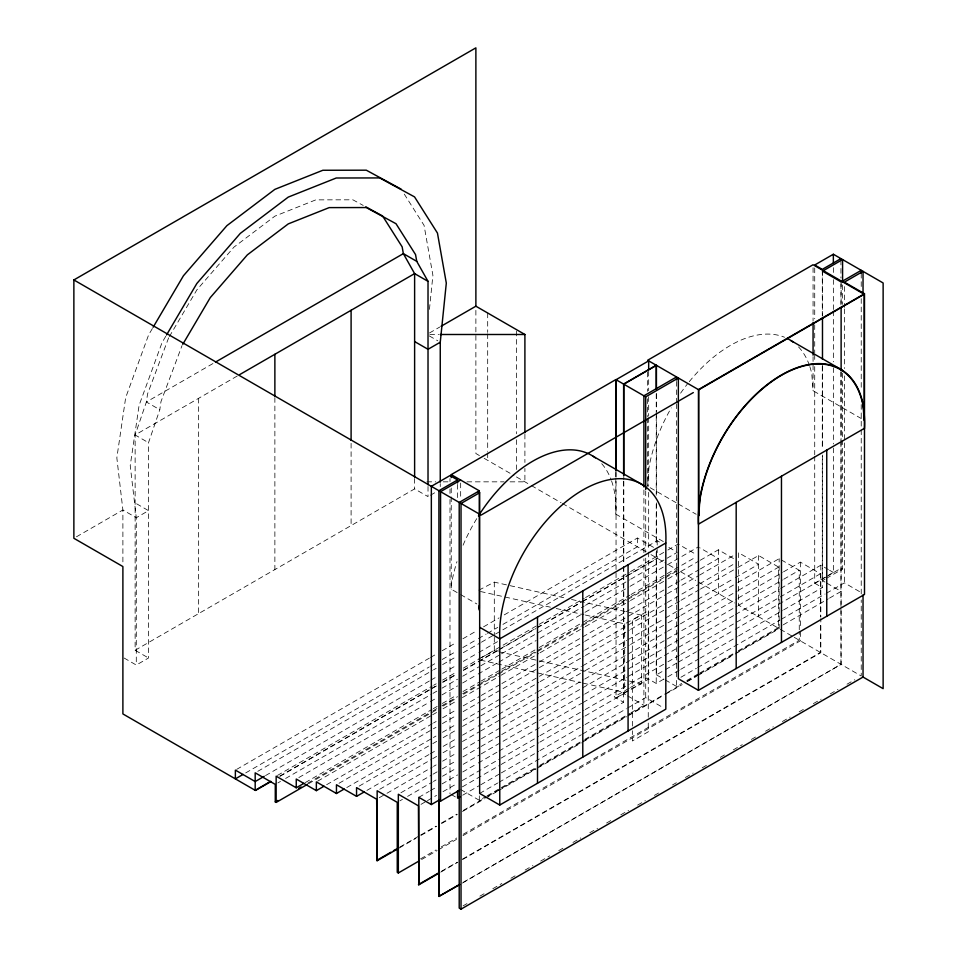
<?xml version="1.0" encoding="UTF-8"?>
<svg xmlns="http://www.w3.org/2000/svg" width="957" height="957" viewBox="0 0 957 957"><rect width="100%" height="100%" fill="white"/><g stroke="black" fill="none" stroke-linecap="round" stroke-linejoin="round"><path stroke-width="0.72" stroke-dasharray="4.79 3.59" d="M457.135 592.574L451.237 589.177L451.668 583.148A117.567 67.875 -60 0 1 456.979 561.615M429.43 309.362L432.911 275.365L424.059 225.35L404.297 194.139M124.111 658.021L136.289 665.055L148.526 657.997L148.526 442.708L159.795 409.716L160.991 401.581L182.033 345.585M152.39 328.514L148.598 334.95L125.678 397.61L116.838 457.853L122.891 509.985L122.891 563.613M165.788 336.254L162.008 342.69L139.088 405.349L130.236 465.592L136.289 517.725L136.289 665.055M168.623 337.857L147.581 393.841L146.385 401.988L135.128 434.968L135.128 650.258L148.526 657.997M169.365 336.589L196.855 289.887L233.939 247.145L274.874 216.162L315.81 199.869L352.882 199.81L363.217 205.432M212.933 363.564L146.385 401.988L159.795 409.716M237.228 376.029L135.128 434.968L148.526 442.708M76.44 536.805L122.891 509.985L136.289 517.725L148.526 510.655L135.128 502.927M429.43 333.012L439.753 327.043M135.128 650.258L414.62 488.895L428.018 496.635L428.018 486.216M430.471 495.224L436.583 491.683M236.666 769.38L429.274 658.177M430.566 657.435L437.026 653.703M442.194 650.724L456.417 642.506M462.877 638.774L477.1 630.567M483.56 626.835L499.075 617.887M504.243 614.896L637.386 538.025L654.72 548.038M245.71 772.897L429.274 666.933M430.566 666.18L437.026 662.447M442.194 659.469L456.417 651.25M462.877 647.518L477.1 639.312M478.392 638.57L486.144 634.096M487.436 633.343L497.784 627.373M502.951 624.383L637.386 546.77L637.386 538.025M257.768 771.33L432.277 670.57M433.569 669.828L436.153 668.333M442.613 664.601L456.836 656.394M463.296 652.662L480.103 642.96M481.395 642.219L494.326 634.754M495.618 634.001L657.196 540.717L660.964 542.894M265.52 775.589L429.693 680.81M430.985 680.068L436.153 677.077M442.613 673.345L456.836 665.139M463.296 661.407L477.519 653.2M478.811 652.459L498.202 641.262M277.446 775.433L432.301 686.025M433.593 685.284L436.177 683.8M442.624 680.068L456.824 671.874M463.272 668.153L480.055 658.464M481.335 657.722L537.954 625.029M539.246 624.287L584.26 598.292M585.552 597.551L629.287 572.298M630.567 571.556L666.586 550.765M667.878 550.024L678.166 544.078L695.751 554.235M279.743 776.127L429.693 689.554M430.985 688.813L436.153 685.822M442.613 682.09L456.836 673.884M463.296 670.151L477.519 661.945M478.811 661.203L535.681 628.366M536.973 627.613L580.923 602.24M582.227 601.498L657.196 558.206L657.196 549.462M280.03 776.294L436.44 686.002M442.912 682.269L457.123 674.051M463.595 670.319L497.197 650.916M498.489 650.174L535.98 628.534M537.272 627.78L581.222 602.408M582.514 601.666L626.464 576.293M627.756 575.54L657.483 558.374M277.865 782.934L280.449 781.438M285.629 778.448L431.691 694.124M432.983 693.37L436.859 691.133M442.038 688.155L457.542 679.195M462.721 676.204L479.517 666.503M480.809 665.761L500.2 654.564M501.492 653.822L584.225 606.056M585.517 605.314L629.467 579.93M630.759 579.188L677.293 552.321L667.244 546.519M298.835 777.551L429.131 702.33M430.423 701.577L436.87 697.856M442.026 694.878L457.506 685.942M462.662 682.963L476.861 674.769M478.153 674.027L497.496 662.854M498.788 662.112L536.195 640.508M540.059 638.283L583.794 613.03M585.074 612.289L628.809 587.036M630.101 586.294L666.108 565.503M667.4 564.762L698.275 546.937M305.307 782.563L431.978 709.424M433.282 708.682L437.158 706.433M442.325 703.455L456.549 695.249M463.009 691.516L479.816 681.815M481.108 681.061L500.499 669.864M501.791 669.122L537.978 648.224M539.269 647.482L629.754 595.242M631.046 594.488L665.952 574.344M667.244 573.602L695.679 557.177M307.604 783.257L431.691 711.613M432.983 710.86L436.859 708.623M442.038 705.644L457.542 696.684M462.721 693.705L479.517 684.004M480.809 683.25L500.2 672.053M501.492 671.312L584.225 623.545M585.517 622.804L629.467 597.431M630.759 596.678L677.293 569.81L664.912 562.668M308.477 783.759L436.44 709.879M442.912 706.146L457.123 697.94M463.595 694.208L497.197 674.805M498.489 674.051L535.98 652.411M537.272 651.669L581.222 626.297M582.514 625.543L626.464 600.171M627.756 599.429L663.955 578.53M665.247 577.777L676.874 571.066M317.652 781.151L431.404 715.477M432.696 714.735L436.571 712.498M443.031 708.766L457.255 700.548M462.422 697.569L499.913 675.929M501.205 675.175L538.695 653.535M539.987 652.794L583.937 627.409M585.229 626.668L629.18 601.295M630.472 600.541L666.658 579.655M667.962 578.901L679.59 572.19M680.882 571.437L698.981 560.993M700.273 560.252L718.372 549.797L734.701 559.223M326.66 784.692L432.301 723.707M433.581 722.966L436.165 721.482M442.601 717.762L456.776 709.58M463.212 705.859L479.959 696.194M481.251 695.44L500.571 684.291M501.863 683.549L535.358 664.206M539.222 661.981L629.443 609.884M630.723 609.142L666.814 588.304M668.106 587.562L679.709 580.863M680.989 580.121L699.041 569.702M700.321 568.96L718.372 558.541L699.531 547.667M339.041 783.269L432.109 729.533M433.401 728.779L435.985 727.296M442.457 723.564L456.668 715.358M463.14 711.625L479.935 701.924M481.239 701.17L538.109 668.333M539.401 667.591L583.351 642.219M584.643 641.465L666.084 594.453M667.376 593.699L698.395 575.791M699.687 575.049L734.593 554.893M346.793 787.539L432.109 738.278M433.401 737.536L435.985 736.041M442.457 732.308L456.668 724.102M463.14 720.37L479.935 710.668M481.239 709.915L538.109 677.077M539.401 676.336L583.351 650.963M584.643 650.21L666.084 603.197M667.376 602.455L698.395 584.536M699.687 583.794L734.593 563.637M359.138 786.128L431.535 744.331M432.827 743.589L436.703 741.352M443.163 737.62L457.386 729.401M462.554 726.423L479.361 716.721M480.653 715.968L500.044 704.783M501.336 704.029L538.827 682.389M540.119 681.647L584.069 656.263M585.361 655.521L629.311 630.149M630.603 629.395L666.79 608.508M668.082 607.755L679.721 601.044M681.013 600.29L699.112 589.847M700.404 589.105L736.591 568.207M737.883 567.453L758.566 555.515L778.675 567.118L778.675 628.342L738.601 651.478M366.902 790.398L428.951 754.571M430.243 753.829L436.703 750.097M443.163 746.364L457.386 738.146M462.554 735.167L476.777 726.961M478.069 726.207L497.461 715.011M498.753 714.269L536.231 692.629M537.523 691.875L581.473 666.503M582.765 665.761L626.715 640.389M628.019 639.635L664.206 618.748M665.498 617.995L677.137 611.284M678.429 610.53L696.529 600.087M697.82 599.333L734.007 578.447M735.299 577.693L758.566 564.259L738.469 552.656L738.469 605.135L792.982 636.608M379.738 789.274L431.44 759.415M432.731 758.674L436.607 756.425M443.079 752.704L457.29 744.486M462.47 741.508L479.266 731.806M480.558 731.052L499.949 719.867M501.241 719.114L538.731 697.474M540.023 696.732L583.973 671.347M585.265 670.606L629.216 645.233M630.507 644.48L666.706 623.593M667.998 622.84L679.626 616.129M680.917 615.375L699.017 604.932M700.309 604.19L736.507 583.292M737.799 582.538L779.165 558.661L799.262 570.264L799.262 629.814M379.247 797.731L385.707 793.999M386.999 793.257L432.241 767.131M433.533 766.39L436.117 764.894M442.589 761.162L456.8 752.956M463.26 749.223L480.067 739.522M481.359 738.768L538.241 705.931M539.533 705.189L583.483 679.817M584.775 679.063L666.216 632.051M667.508 631.309L679.135 624.586M680.427 623.844L698.526 613.389M699.818 612.647L737.309 591.007M738.601 590.254L778.675 567.118M400.923 792.755L431.942 774.847M433.234 774.093L437.122 771.856M442.29 768.878L456.501 760.659M462.973 756.927L479.768 747.226M481.072 746.484L500.451 735.287M501.743 734.545L537.942 713.647M539.234 712.905L629.718 660.653M631.01 659.911L665.916 639.766M667.208 639.013L698.227 621.105M699.519 620.363L737.01 598.711M738.302 597.969L782.252 572.597M783.544 571.843L800.351 562.142L820.448 573.745L820.448 616.822M399.835 800.877L402.418 799.382M407.598 796.391L432.157 782.216M433.449 781.474L436.033 779.979M442.493 776.247L456.716 768.04M463.176 764.308L479.983 754.606M481.275 753.853L538.145 721.016M539.449 720.274L583.387 694.902M584.691 694.148L666.12 647.135M667.412 646.394L679.051 639.671M680.343 638.929L698.443 628.474M699.734 627.732L737.213 606.092M738.505 605.338L782.455 579.966M783.759 579.224L799.262 570.264M418.819 797.325L429.167 791.355M430.459 790.614L436.918 786.881M442.086 783.891L457.602 774.943M462.769 771.952L476.993 763.746M478.285 762.992L497.676 751.807M498.968 751.054L581.689 703.287M582.992 702.546L626.943 677.173M628.235 676.42L677.353 648.068M678.645 647.315L734.222 615.231M735.514 614.478L779.465 589.105M780.756 588.364L820.831 565.228L828.355 569.571M421.02 804.359L426.188 801.368M427.492 800.626L436.536 795.399M442.995 791.666L457.219 783.46M462.387 780.481L499.877 758.829M501.169 758.088L538.659 736.447M539.951 735.694L583.902 710.321M585.194 709.58L629.144 684.207M630.436 683.454L666.622 662.567M667.914 661.813L679.554 655.102M680.846 654.349L698.945 643.905M700.237 643.152L820.448 573.745M629.263 688.179L614.203 696.863L623.617 702.294L623.617 566.412M630.519 687.449L646.836 678.034L656.239 683.465L666.539 677.52M814.718 456.238L814.718 583.22L833.356 572.453L833.356 445.472M462.363 786.869L499.817 765.253M501.109 764.499L538.564 742.871M539.856 742.13L583.77 716.781M585.05 716.027L623.808 693.658L626.321 695.117M656.43 550.742L656.43 674.829L664.182 670.355M665.474 669.601L677.089 662.89M678.381 662.148L696.469 651.705M697.761 650.963L733.923 630.089M735.215 629.335L825.628 577.143M826.92 576.401L841.119 568.195L842.579 569.032L842.579 440.459M822.482 455.053L822.482 580.636L824.994 579.188M826.25 578.459L842.579 569.032M462.71 795.195L479.445 785.53M480.737 784.788L500.044 773.639M501.336 772.897L538.659 751.353M539.951 750.611L583.71 725.334M585.002 724.593L623.617 702.294M667.83 676.778L679.41 670.091M680.702 669.338L698.718 658.942M700.01 658.201L737.333 636.644M738.625 635.903L782.383 610.638M783.675 609.884L822.29 587.598L822.29 456.13M479.66 793.437L497.688 783.029M498.968 782.288L581.354 734.725M582.646 733.983L626.404 708.718M627.696 707.977L645.712 697.569L663.297 707.725M680.917 677.245L696.361 668.321M697.653 667.579L780.027 620.016M781.319 619.275L825.078 594.01M826.37 593.268L844.385 582.861L861.982 593.017M460.664 789.525L479.313 800.291L485.737 796.583M487.029 795.841L499.889 788.412M501.169 787.671L538.456 766.138M539.748 765.397L583.471 740.156M584.751 739.414L629.754 713.432M631.046 712.69L643.905 705.273L643.905 558.756M665.223 679.901L676.527 686.432L681.671 683.465M686.815 680.487L698.395 673.812M699.675 673.07L736.962 651.538M738.254 650.796L781.977 625.555M783.257 624.813L828.26 598.831M829.552 598.089L841.119 591.402L826.202 582.789M399.93 847.005L419.322 835.82M420.613 835.066L436.117 826.118M441.297 823.128L456.8 814.168M463.26 810.435L486.539 797.014M487.831 796.26L538.241 767.155M539.533 766.413L583.483 741.041M584.775 740.287L666.216 693.275M667.508 692.521L681.719 684.315M686.899 681.336L698.526 674.613M699.818 673.872L737.309 652.219M399.129 848.046L415.936 838.344M421.104 835.353L436.607 826.393M441.787 823.415L457.29 814.455M462.47 811.476L484.445 798.784M485.737 798.042L497.365 791.319M498.657 790.578L536.147 768.938M537.439 768.184L581.389 742.811M582.681 742.07L626.632 716.697M627.924 715.944L664.122 695.045M665.414 694.303L682.221 684.602M687.389 681.611L696.433 676.396M697.725 675.642L733.923 654.744M735.215 654.002L779.165 628.629L779.165 558.661M420.518 858.896L436.033 849.948M441.201 846.957L456.716 838.009M463.176 834.277L799.262 640.233L799.262 631.297M421.606 859.53L437.122 850.57M438.414 849.828L456.501 839.373M462.973 835.64L800.351 640.855L800.351 630.46M441.703 871.133L457.219 862.173M462.387 859.195L820.448 652.459L820.448 622.756M440.794 872.102L457.602 862.401M462.769 859.41L820.831 652.686L820.831 618.593M463.487 882.21L840.94 664.29L840.94 607.611M462.375 883.072L841.119 664.397L841.119 606.678M463.092 905.86L466.968 903.623M479.888 896.159L485.067 893.18M492.819 888.706L501.863 883.478M510.918 878.251L516.086 875.272M525.13 870.045L532.893 865.571M540.645 861.085L549.701 855.869M558.744 850.641L563.912 847.651M572.968 842.435L580.72 837.949M589.763 832.734L597.527 828.248M606.571 823.02L611.738 820.041M620.794 814.814L628.546 810.34M637.601 805.112L645.353 800.638M654.397 795.411L659.576 792.432M672.496 784.967L676.372 782.73M685.427 777.503L693.179 773.029M702.223 767.801L707.402 764.81M720.322 757.346L725.49 754.367M733.253 749.893L742.297 744.666M751.353 739.438L756.52 736.459M765.564 731.232L773.328 726.758M782.371 721.53L790.123 717.056M799.179 711.829L804.347 708.838M813.39 703.622L821.154 699.136M830.197 693.921L837.961 689.435M847.005 684.219L854.757 679.733M478.847 590.17L494.302 582.131L565.695 598.149M478.835 658.799L494.302 650.748L497.221 651.406M585.373 615.04L624.706 623.868L641.453 615.148L641.453 683.777L624.706 692.485L582.454 683.011M429.825 334.495L438.737 334.495M426.858 481.838L435.77 481.838M443.199 481.838L449.132 481.838M466.968 481.838L504.1 481.838M510.045 481.838L524.903 481.838L524.903 468.44M571.52 599.453L641.453 615.148M480.474 591.498L550.407 607.193M556.232 608.496L583.914 614.717M498.681 651.729L641.453 683.777M480.474 660.115L535.836 672.544M537.296 672.867L580.995 682.676M809.837 366.615A117.998 68.126 -60 0 1 811.787 373.84L813.067 390.719L862.915 419.501M429.286 335.907L437.816 340.824M829.599 570.288L833.356 572.453M822.482 580.636L824.97 582.071M650.174 487.723L677.018 503.215M678.298 503.956L696.182 514.28M814.718 583.22L822.29 587.598M611.535 480.869A117.567 67.875 -60 0 1 615.829 514.148L665.821 543.002M479.421 455.568L475.88 453.522L475.88 306.192M484.146 458.307L513.921 475.497M516.421 476.933L530.07 484.816M531.374 485.57L561.101 502.736M562.393 503.478L646.047 551.77M650.999 554.629L663.679 561.95M680.678 571.772L695.751 580.468M698.275 581.928L734.701 602.958M794.238 637.326L861.228 676.001L861.228 599.943M656.43 674.829L663.967 679.183M460.664 594.608L476.825 603.939M627.577 695.835L643.905 705.273M451.249 794.525L456.298 797.444M861.228 273.307L861.228 289.72M861.228 298.668L861.228 389.643M861.228 404.56L861.228 428.425M861.228 429.908L861.228 593.974M844.385 286.598L844.385 307.448M844.385 308.932L844.385 368.481M844.385 375.922L844.385 441.428M844.385 442.924L844.385 582.861M842.579 284.983L842.579 304.41M842.579 373.182L842.579 438.964M841.119 281.932L841.119 304.362M841.119 371.639L841.119 438.916M841.119 440.411L841.119 605.195M840.94 260.101L840.94 278.009M840.94 283.966L840.94 304.852M840.94 371.962L840.94 440.567M840.94 442.062L840.94 606.128M833.356 267.685L833.356 273.666M833.356 279.635L833.356 309.518M833.356 311.013L833.356 361.806M833.356 367.787L833.356 443.976M822.482 271.166L822.482 316.013M822.482 365.359L822.482 449.072M822.29 269.384L822.29 315.69M822.29 366.483L822.29 450.149M820.831 565.228L820.831 617.109M814.718 267.996L814.718 318.789M814.718 324.77L814.718 353.145M814.718 354.64L814.718 360.622M814.718 366.591L814.718 454.742M813.067 267.709L813.067 321.062M813.067 356.638L813.067 390.719M800.351 562.142L800.351 628.976M758.566 555.515L758.566 616.739M718.372 549.797L718.372 593.531M676.527 381.448L676.527 402.371M676.527 403.866L676.527 686.432M657.196 540.717L657.196 545.095M656.43 393.758L656.43 411.701M656.43 413.197L656.43 495.427M656.43 502.892L656.43 544.76M656.239 393.626L656.239 414.548M656.239 416.044L656.239 495.224M656.239 504.183L656.239 546.016M656.239 551.998L656.239 683.465M648.667 371.328L648.667 390.755M648.667 396.724L648.667 416.151M648.667 417.647L648.667 486.371M648.667 492.341L648.667 550.61M648.667 552.105L648.667 679.087L616.045 697.928L616.045 571.006M648.26 717.224L648.26 610.71L632.35 619.885L632.35 729.318M648.26 723.061L648.26 731.806L632.35 740.981L632.35 730.777M647.626 372.129L647.626 391.389M647.626 398.806L647.626 416.582M647.626 418.065L647.626 486.24L648.906 467.877A117.998 68.126 -60 0 1 671.276 407.861M645.712 491.025L645.712 552.165M645.712 558.098L645.712 697.569M643.905 489.984L643.905 552.775M624.706 623.868L624.706 692.485M623.808 475.39L623.808 479.876M623.808 481.371L623.808 565.085M623.808 566.58L623.808 693.658M623.617 481.263L623.617 564.929M616.045 472.399L616.045 479.876M616.045 481.371L616.045 569.511M615.829 472.28L615.829 476.765M615.829 478.261L615.829 514.148M524.903 434.203L524.903 462.482M516.421 331.086L516.421 433.772M516.421 439.73L516.421 469.492M494.302 582.131L494.302 635.831M494.302 637.326L494.302 650.748M487.687 313.011L487.687 332.354M487.687 333.849L487.687 451.417M487.687 452.912L487.687 460.353M479.313 795.829L479.313 800.291M460.664 483.034L460.664 499.398M457.566 484.433L457.566 499.375M451.237 488.01L451.237 495.451M451.237 496.934L451.237 589.177M449.993 478.56L449.993 481.55M449.993 489.027L449.993 493.501M449.993 499.482L449.993 793.796M440.256 483.62L440.256 486.587M414.62 478.476L414.62 488.895M351.099 443.342L351.099 525.572M274.874 397.645L274.874 569.582M198.649 398.303L198.649 613.581M798.533 346.913A117.998 68.126 -60 0 1 809.359 365.227M680.606 393.171A117.998 68.126 -60 0 1 687.401 383.984M689.243 381.687A117.998 68.126 -60 0 1 784.561 337.259M601.738 463.702A117.567 67.875 -60 0 1 611.045 479.517M463.056 545.215A117.567 67.875 -60 0 1 477.663 517.163"/><path stroke-width="1.44" d="M479.002 609.836L479.313 605.374M440.256 482.125L440.256 342.235L446.309 283.105L437.457 233.077L414.537 196.891L379.714 177.93L336.254 178.002L288.272 197.094L240.291 233.4L196.831 283.511L166.542 334.962M153.144 327.234L183.433 275.772L226.893 225.661L274.874 189.354L322.856 170.262L366.304 170.19L401.139 189.151M182.775 344.329L210.265 297.627L247.337 254.873L288.272 223.89L329.208 207.609L366.28 207.549L396.007 223.723L415.553 254.598L416.75 261.369L428.018 281.346L428.018 484.721M270.987 781.522L255.471 790.482L122.891 713.934L122.891 566.544L73.868 538.289L73.868 279.946L475.88 47.85L475.88 306.192L524.903 334.495L524.903 432.72M215.492 362.093L403.352 253.629L416.75 261.369M239.8 374.534L414.62 273.606L428.018 281.346M441.045 326.301L475.88 306.192M440.256 342.235L428.018 349.293L414.62 341.565M451.237 477.591L451.237 474.612L615.829 379.594L645.712 396.844L678.346 378.003L678.346 678.728L698.443 690.332L864.494 594.464L864.494 293.739L844.385 282.136L863.035 271.369L863.035 293.739M479.313 608.353L479.313 490.821L459.204 502.425L459.204 908.109L461.023 909.15L863.035 677.054L883.132 688.657L883.132 282.973L833.356 254.239L814.718 265.005L822.29 269.384L840.94 258.617M457.566 482.938L457.566 479.947L438.916 490.714L438.916 896.386L459.791 884.555M460.664 480.055L440.567 491.659L440.567 801.141L439.107 800.291L439.107 896.494M499.769 805.04L499.769 638.869A117.567 67.875 -60 0 1 582.789 490.02A117.567 67.875 -60 0 1 665.821 543.002L665.821 709.173L499.769 805.04L479.66 793.437L479.66 492.711L461.023 503.478L461.023 909.15M693.323 392.573L481.12 515.081L73.868 279.946M864.494 293.739L698.443 389.607L698.443 690.332M698.742 389.786L864.195 294.266L864.195 420.231L862.903 403.352A117.998 68.126 -60 0 0 781.462 374.965A117.998 68.126 -60 0 0 700.022 497.389L698.742 515.751L698.742 389.786L647.626 360.263L813.067 264.742L864.195 294.266M243.126 774.392L235.374 778.878L235.374 770.122L255.184 781.558L264.228 776.342M665.821 543.002L499.769 638.869L479.66 627.266M270.687 781.355L255.184 790.315L255.184 772.813L275.281 784.417L275.281 801.918L276.154 802.421L307.173 784.513M276.154 802.421L276.154 776.175L296.251 787.79L304.015 783.304M275.281 801.918L277.865 800.423M298.548 788.484L301.132 786.989M296.251 787.79L296.251 779.034L316.36 790.649L324.088 786.187M316.36 790.649L316.36 781.893L336.457 793.509L344.209 789.023M336.457 793.509L336.457 784.752L356.554 796.368L364.318 791.882M356.554 796.368L356.554 787.623L376.663 799.227L377.154 860.726L377.154 790.757L397.251 802.361L397.251 872.329L398.339 872.963L398.339 794.25L418.436 805.854L418.819 884.782L418.819 797.325L431.344 804.562L440.053 799.538M440.567 801.141L459.408 790.255M460.138 796.679L457.566 798.162L457.566 790.697M376.663 860.439L390.875 852.232M393.459 850.737L396.042 849.254M377.154 860.726L397.837 848.787M398.339 872.963L419.022 861.013M418.436 884.567L439.119 872.628M418.819 884.782L439.502 872.844M438.916 896.386L459.599 884.447M440.22 334.495L524.903 334.495M365.801 206.844L382.597 215.983L402.155 246.87L403.352 253.629L414.62 273.606L414.62 476.993M790.841 340.513L841.957 370.024M593.077 456.25L643.068 485.103M451.237 474.612L479.313 490.821M457.566 479.947L449.993 475.581L431.344 486.335L431.344 804.562M477.854 491.659L479.66 492.711M863.035 595.015L863.035 677.054M861.228 273.307L861.228 270.329L841.119 281.932L822.482 271.166L842.579 259.562L842.579 281.992M841.119 307.353L841.119 370.144M833.356 254.239L833.356 263.199M826.752 450.077L826.752 616.26M822.482 317.509L822.482 359.377M813.067 322.545L813.067 355.155M781.462 476.227L781.462 642.398M736.184 502.377L736.184 668.548M676.527 379.953L676.527 376.962L643.905 395.791L643.905 486.993M656.43 389.272L656.43 365.359L623.808 384.188L623.808 475.39M656.239 389.152L656.239 365.251L623.617 384.08L623.617 475.282M648.667 369.833L648.667 360.873L616.045 379.714L616.045 470.904M645.712 396.844L645.712 489.529M628.079 564.786L628.079 730.957M615.829 379.594L615.829 470.784M582.789 590.936L582.789 757.107M537.499 617.074L537.499 783.257M351.099 310.283L351.099 440.352M274.874 354.293L274.874 396.15M787.156 338.431A117.998 68.126 -60 0 1 793.162 342.116M478.44 515.931A117.567 67.875 -60 0 1 595.398 457.841M864.494 428.293L698.443 524.161A117.567 67.875 -60 0 1 781.462 375.311A117.567 67.875 -60 0 1 864.494 428.293"/></g></svg>
